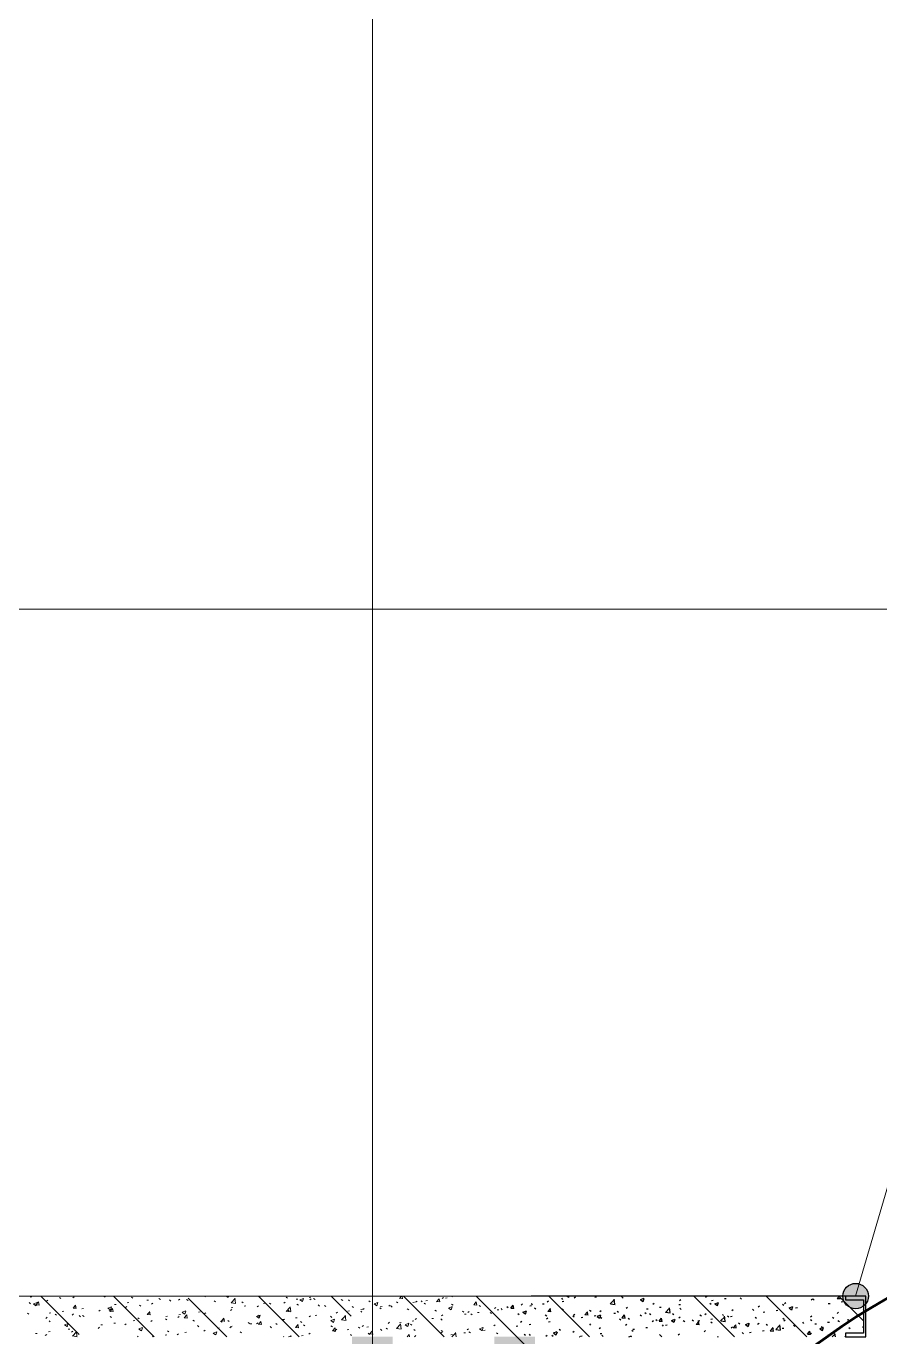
# Model space of a CAD drawing. Header units: millimetres. Extents: x 12986 to 523328, y -9759 to 30092.
# Drawn here: x 319076 to 320754, y 12804 to 15380 of the extents above; entities that cross this region are included whole.
import ezdxf

# ---------------------------------------------------------------- set-up
doc = ezdxf.new("R2010")
doc.units = ezdxf.units.MM
for name, color, linetype, lineweight in [('0) ПГП', 1, 'Continuous', 30), ('A-GENM-1', 7, 'Continuous', 25), ('A-GENM-IDEN', 7, 'Continuous', 9), ('A-WALL-FNSH-4', 250, 'Continuous', 13), ('A-WALL-PATT-4', 250, 'Continuous', 5), ('Оси-1', 7, 'Continuous', 20)]:
    doc.layers.add(name, color=color, linetype=linetype, lineweight=lineweight)
doc.layers.add('0)Допникки кружки', color=7, linetype='Continuous', plot=False)
pattern_1 = [(50, (239096.85, -2765.93), (72.873764, -6.37607), [7.62, -83.82]), (355, (239096.85, -2765.93), (-14.09699, 76.422444), [6.096, -67.056]), (100.451, (239102.924, -2766.464), (58.776964, 70.04687), [6.476, -71.236]), (46.184, (239096.85, -2745.61), (108.43142, -16.81745), [11.43, -125.73]), (96.636, (239105.89, -2747.01), (94.961, 98.97089), [9.714, -106.854]), (351.184, (239096.85, -2745.61), (94.96227, 98.97018), [9.144, -100.584]), (21, (239107.01, -2750.69), (60.64565, -40.906537), [7.62, -83.82]), (326, (239107.01, -2750.69), (24.72083, 73.67493), [6.096, -67.056]), (71.451, (239112.065, -2754.1), (85.36689, 32.768737), [6.476, -71.236]), (37.5, (239096.85, -2765.933), (1.235525, 33.8224325), [3.353, -62.89, 3.353, -64.719, -67.31]), (37.5, (239096.85, -2765.933), (1.235525, 33.8224325), [-134.315, 3.353, -63.957]), (7.5, (239096.85, -2765.933), (26.728146, 40.07255), [3.353, -35.458, 3.353, -61.366, -25.654]), (7.5, (239096.85, -2765.933), (26.728146, 40.07255), [-103.53, 3.353, -22.301]), (327.5, (239074.194, -2765.933), (54.2363175, -2.292117), [3.353, -22.047, 3.353, -75.895, -105.156]), (327.5, (239074.194, -2765.933), (54.2363175, -2.292117), [-104.648, 3.353, -101.803]), (317.5, (239064.034, -2765.933), (59.25158, 10.17014), [3.353, -29.667, 3.353, -49.276, -74.676]), (317.5, (239064.034, -2765.933), (59.25158, 10.17014), [-85.649, 3.353, -71.323])]
pattern_2 = [(135, (239096.85, -2765.93), (-142.5612, -142.5612), []), (135, (239239.41, -2765.93), (-142.5612, -142.5612), [252.016, -50.403, 3.353, -47.05])]

# ---------------------------------------------------------------- blocks, each defined once
blk = doc.blocks.new('Фахверк_СКБ_Швеллер_Тип 2 - СМ-8_80х2180h-30702245-АР1_1_Кладочный план 2 этажа')
at = {"layer": 'A-GENM-1'}
for p, q in [((165, 40), (125, 40)), ((125, 40), (125, -40)), ((129.5, 32.6), (165, 32.6)), ((129.5, -32.6), (129.5, 32.6)), ((165, 32.6), (165, 40)), ((125, -40), (165, -40)), ((165, -32.6), (129.5, -32.6)), ((165, -40), (165, -32.6))]:
    blk.add_line(p, q, dxfattribs=at)

msp = doc.modelspace()

# ---------------------------------------------------------------- hatches: boundary and pattern name
at = {"layer": '0) ПГП'}
h = msp.add_hatch(color=256, dxfattribs=at)
edge = h.paths.add_edge_path(flags=0)
edge.add_arc((320706.66081, 12884.06732), 25, 0, 360)
h = msp.add_hatch(dxfattribs=at)
h.set_pattern_fill('FP_25', color=256, style=0, pattern_type=2)
h.set_pattern_definition(pattern_1)
h.paths.add_polyline_path([(319796.66089, 9434.06739), (319796.66089, 12804.06732), (319716.66089, 12804.06732), (319716.66089, 9434.06739)], flags=0)
h = msp.add_hatch(dxfattribs=at)
h.set_pattern_fill('FP_26', color=256, style=0, pattern_type=2)
h.set_pattern_definition(pattern_2)
h.paths.add_polyline_path([(319796.66089, 9434.06739), (319796.66089, 12804.06732), (319716.66089, 12804.06732), (319716.66089, 9434.06739)], flags=0)
h = msp.add_hatch(dxfattribs=at)
h.set_pattern_fill('FP_25', color=256, style=0, pattern_type=2)
h.set_pattern_definition(pattern_1)
h.paths.add_polyline_path([(320076.66089, 9014.06739), (320076.66089, 12804.06732), (319996.66089, 12804.06732), (319996.66089, 9014.06739)], flags=0)
h = msp.add_hatch(dxfattribs=at)
h.set_pattern_fill('FP_26', color=256, style=0, pattern_type=2)
h.set_pattern_definition(pattern_2)
h.paths.add_polyline_path([(320076.66089, 9014.06739), (320076.66089, 12804.06732), (319996.66089, 12804.06732), (319996.66089, 9014.06739)], flags=0)

# ---------------------------------------------------------------- linework, layer by layer
msp.add_line((320686.66081, 12884.06732), (320068.85081, 12884.06732), dxfattribs=at)
at = {"layer": '0) ПГП', "linetype": 'Continuous'}
for p, q in [((320183.35278, 12804.06732), (320103.35278, 12884.06732)), ((320128.27811, 12879.94408), (320130.7502, 12877.67883)), ((320139.38842, 12884.06732), (320142.89792, 12881.70013)), ((320143.06792, 12881.56293), (320143.90825, 12884.06732)), ((320153.15842, 12880.63614), (320155.81854, 12882.67732)), ((320194.12595, 12882.03234), (320197.45027, 12882.46999)), ((320249.91437, 12880.06773), (320245.91478, 12884.06732)), ((320283.83504, 12877.10501), (320290.94892, 12879.83577)), ((320468.47521, 12804.06732), (320388.47521, 12884.06732)), ((320411.65986, 12881.74498), (320414.31998, 12883.78616)), ((320479.59293, 12880.34441), (320482.06502, 12878.07915)), ((320611.03721, 12804.06732), (320531.03721, 12884.06732)), ((320670.67325, 12879.27924), (320674.69093, 12884.06732)), ((320671.61234, 12883.96725), (320671.74275, 12884.06732)), ((320722.16081, 12835.50414), (320673.59763, 12884.06732)), ((320676.65571, 12878.81106), (320675.68617, 12884.06732)), ((320021.05451, 12863.28374), (320023.8824, 12861.48218)), ((320028.8391, 12860.54923), (320034.9119, 12860.01793)), ((320028.90664, 12860.24068), (320033.80468, 12866.07794)), ((320034.89075, 12859.77152), (320033.71604, 12866.14009)), ((320049.07022, 12866.51521), (320051.73033, 12868.55639)), ((320052.4562, 12852.47321), (320059.57008, 12855.20398)), ((320057.70103, 12848.7942), (320059.76114, 12854.93378)), ((320066.04714, 12865.17044), (320069.37145, 12865.60809)), ((320069.02653, 12869.77395), (320071.49862, 12867.50869)), ((320075.29082, 12860.99163), (320078.11871, 12859.19006)), ((320091.48167, 12868.51896), (320094.80598, 12868.95661)), ((320100.3888, 12873.01896), (320103.04891, 12875.06014)), ((320101.71274, 12854.17362), (320107.78554, 12853.64231)), ((320101.7804, 12853.86462), (320106.67845, 12859.70187)), ((320107.76425, 12853.39561), (320106.58954, 12859.76417)), ((320129.52714, 12858.69951), (320132.35503, 12856.89794)), ((320129.96063, 12873.58481), (320133.28495, 12874.02246)), ((320183.76346, 12856.40739), (320186.59135, 12854.60583)), ((320204.08799, 12853.96701), (320206.7481, 12856.00818)), ((320224.51018, 12868.90859), (320232.42368, 12877.1561)), ((320224.68985, 12869.10722), (320233.72582, 12867.7058)), ((320233.47498, 12868.39012), (320232.35241, 12878.03904)), ((320237.99978, 12854.11528), (320240.82767, 12852.31371)), ((320255.40657, 12860.47076), (320258.06668, 12862.51193)), ((320283.85645, 12876.97174), (320288.91026, 12873.5629)), ((320289.0803, 12873.4254), (320291.14041, 12879.56498)), ((320295.47662, 12858.82168), (320298.80093, 12859.25934)), ((320308.17619, 12868.08793), (320310.83631, 12870.12911)), ((320320.91115, 12862.1702), (320324.23546, 12862.60785)), ((320332.9416, 12852.09113), (320340.8551, 12860.33864)), ((320341.90673, 12851.57397), (320340.78417, 12861.22289)), ((320359.39011, 12867.23605), (320362.71443, 12867.67371)), ((320360.34128, 12875.24123), (320363.00139, 12877.28241)), ((320361.08977, 12860.00413), (320363.56186, 12857.73887)), ((320420.34135, 12870.17427), (320422.81344, 12867.90901)), ((320423.55543, 12875.68358), (320426.87975, 12876.12123)), ((320429.84728, 12868.96764), (320436.96116, 12871.6984)), ((320429.86879, 12868.83452), (320434.92261, 12865.42568)), ((320435.09268, 12865.28786), (320437.15279, 12871.42744)), ((320448.98996, 12879.0321), (320452.31427, 12879.46975)), ((320463.19396, 12855.53973), (320465.85407, 12857.5809)), ((320503.93782, 12858.03642), (320506.40991, 12855.77116)), ((320515.35905, 12862.69303), (320518.01916, 12864.7342)), ((320550.34063, 12855.82144), (320553.66494, 12856.2591)), ((320563.1894, 12868.20656), (320565.66149, 12865.9413)), ((320566.67763, 12869.19678), (320569.33774, 12871.23795)), ((320575.85952, 12860.83026), (320582.97341, 12863.56103)), ((320575.88114, 12860.69729), (320580.93495, 12857.28845)), ((320581.10506, 12857.15032), (320583.16518, 12863.2899)), ((320588.81959, 12860.88729), (320592.14391, 12861.32495)), ((320619.44725, 12876.81395), (320622.10737, 12878.85513)), ((320622.44098, 12878.3767), (320624.91307, 12876.11144)), ((320652.98491, 12869.33482), (320656.30923, 12869.77247)), ((320670.60482, 12879.59112), (320676.67763, 12879.05982)), ((320678.41944, 12872.68334), (320681.74375, 12873.12099)), ((320721.6954, 12856.64857), (320722.16081, 12857.00569)), ((320042.47665, 12849.63633), (320045.30454, 12847.83477)), ((320047.83469, 12832.69278), (320050.49481, 12834.73396)), ((320052.47752, 12852.34012), (320057.53133, 12848.93128)), ((320064.75352, 12828.44641), (320068.07783, 12828.88406)), ((320096.71297, 12847.34422), (320099.54086, 12845.54265)), ((320099.15328, 12839.19653), (320101.81339, 12841.23771)), ((320103.23249, 12833.51226), (320106.5568, 12833.94992)), ((320150.94928, 12845.0521), (320153.77717, 12843.25053)), ((320151.9229, 12846.81371), (320154.58301, 12848.85488)), ((320167.39781, 12841.95979), (320170.72212, 12842.39744)), ((320174.58637, 12847.798), (320180.65917, 12847.2667)), ((320174.65417, 12847.48855), (320179.55221, 12853.32581)), ((320180.63775, 12847.01969), (320179.46304, 12853.38826)), ((320183.33503, 12829.49371), (320185.80712, 12827.22846)), ((320192.83233, 12845.3083), (320196.15665, 12845.74596)), ((320198.46844, 12844.33584), (320205.58232, 12847.06661)), ((320198.48986, 12844.20289), (320203.54367, 12840.79405)), ((320203.71341, 12840.65666), (320205.77352, 12846.79624)), ((320205.1856, 12842.75998), (320208.01349, 12840.95842)), ((320231.3113, 12850.37416), (320234.63561, 12850.81181)), ((320242.58661, 12839.66385), (320245.0587, 12837.3986)), ((320247.46001, 12841.42238), (320253.53281, 12840.89108)), ((320247.52793, 12841.11248), (320252.42597, 12846.94974)), ((320253.51125, 12840.64377), (320252.33654, 12847.01234)), ((320254.17104, 12826.64832), (320256.83116, 12828.6895)), ((320259.42192, 12840.46787), (320262.24981, 12838.6663)), ((320285.55468, 12844.42743), (320283.18375, 12846.79835)), ((320292.23609, 12851.82316), (320295.06398, 12850.02159)), ((320301.83819, 12849.83399), (320304.31028, 12847.56874)), ((320306.94067, 12834.2655), (320309.60078, 12836.30668)), ((320313.65824, 12838.17575), (320316.48613, 12836.37418)), ((320320.33364, 12835.04676), (320326.40644, 12834.51546)), ((320320.4017, 12834.73641), (320325.29974, 12840.57367)), ((320326.38475, 12834.26786), (320325.21004, 12840.63642)), ((320333.12148, 12852.29011), (320342.15745, 12850.88869)), ((320344.48069, 12836.19847), (320351.59457, 12838.92923)), ((320344.50221, 12836.06566), (320349.55602, 12832.65683)), ((320346.47241, 12849.53104), (320349.3003, 12847.72948)), ((320349.72579, 12832.51912), (320351.78591, 12838.6587)), ((320359.10576, 12841.4188), (320361.76587, 12843.45998)), ((320367.89455, 12835.88363), (320370.72244, 12834.08207)), ((320385.43467, 12837.69614), (320387.90676, 12835.43089)), ((320393.20727, 12828.67115), (320399.28008, 12828.13985)), ((320393.27546, 12828.36034), (320398.1735, 12834.1976)), ((320396.82729, 12835.61103), (320400.1516, 12836.04868)), ((320399.25825, 12827.89194), (320398.08354, 12834.26051)), ((320400.70873, 12847.23892), (320403.53662, 12845.43736)), ((320410.42434, 12847.92255), (320413.08445, 12849.96373)), ((320422.13087, 12833.59151), (320424.95876, 12831.78995)), ((320422.26181, 12838.95955), (320425.58613, 12839.3972)), ((320441.37302, 12835.27368), (320449.28652, 12843.52119)), ((320441.55311, 12835.473), (320450.58908, 12834.07158)), ((320444.68624, 12847.86628), (320447.15834, 12845.60103)), ((320450.33848, 12834.75782), (320449.21592, 12844.40674)), ((320454.94505, 12844.94681), (320457.77294, 12843.14524)), ((320460.74078, 12844.0254), (320464.06509, 12844.46305)), ((320476.36719, 12831.2994), (320479.19508, 12829.49783)), ((320490.49293, 12828.0611), (320497.60681, 12830.79186)), ((320495.73817, 12824.38158), (320497.79829, 12830.52116)), ((320509.18136, 12842.65469), (320512.00925, 12840.85312)), ((320514.12352, 12828.87059), (320516.78364, 12830.91177)), ((320524.9061, 12852.47292), (320528.23041, 12852.91058)), ((320530.60351, 12829.00728), (320533.4314, 12827.20571)), ((320563.41768, 12840.36257), (320566.24557, 12838.56101)), ((320565.44211, 12835.37434), (320568.10222, 12837.41552)), ((320601.99157, 12832.65092), (320604.46366, 12830.38567)), ((320617.654, 12838.07045), (320620.48189, 12836.26889)), ((320618.21173, 12842.99152), (320620.87184, 12845.0327)), ((320626.25677, 12829.26227), (320629.58108, 12829.69992)), ((320651.69129, 12832.61079), (320655.01561, 12833.04844)), ((320661.24315, 12842.82106), (320663.71524, 12840.55581)), ((320670.37682, 12850.14482), (320673.03693, 12852.186)), ((320671.89032, 12835.77834), (320674.71821, 12833.97677)), ((320690.17026, 12837.67664), (320693.49457, 12838.1143)), ((320720.49473, 12852.9912), (320722.16081, 12851.46452)), ((320721.87177, 12852.69289), (320722.16081, 12852.80384)), ((320721.89348, 12852.56006), (320722.16081, 12852.37975)), ((320039.31899, 12825.09789), (320042.64331, 12825.53554)), ((320055.07742, 12809.34853), (320057.90531, 12807.54697)), ((320064.83187, 12809.15343), (320067.30396, 12806.88818)), ((320097.91775, 12805.3741), (320100.57786, 12807.41528)), ((320109.31373, 12807.05642), (320112.14163, 12805.25485)), ((320113.10185, 12811.56668), (320120.21573, 12814.29744)), ((320113.12327, 12811.43404), (320118.17708, 12808.0252)), ((320118.34652, 12807.88792), (320120.40664, 12814.02751)), ((320124.08345, 12819.32357), (320126.55554, 12817.05832)), ((320150.68737, 12812.99127), (320153.34749, 12815.03245)), ((320163.55005, 12804.7643), (320164.64409, 12804.06732)), ((320166.10419, 12805.23576), (320169.4285, 12805.67341)), ((320202.85246, 12820.14457), (320205.51258, 12822.18575)), ((320204.58315, 12810.30161), (320207.90747, 12810.73926)), ((320207.67993, 12807.18572), (320210.15202, 12804.92047)), ((320260.77617, 12804.06732), (320266.22798, 12806.16007)), ((320265.80743, 12804.06732), (320266.41902, 12805.88997)), ((320266.93151, 12817.35586), (320269.4036, 12815.09061)), ((320268.74847, 12818.74913), (320272.07279, 12819.18679)), ((320294.183, 12822.09765), (320297.50731, 12822.53531)), ((320325.91478, 12804.06732), (320321.19498, 12808.78712)), ((320326.18309, 12827.526), (320328.65518, 12825.26075)), ((320332.66197, 12827.1635), (320335.98628, 12827.60116)), ((320357.87023, 12807.59637), (320360.53035, 12809.63754)), ((320409.18881, 12814.10012), (320411.84893, 12816.1413)), ((320434.88209, 12804.06732), (320437.33695, 12804.3905)), ((320461.95844, 12821.71729), (320464.61855, 12823.75847)), ((320466.08091, 12822.29553), (320472.15371, 12821.76423)), ((320466.14922, 12821.98427), (320471.04726, 12827.82153)), ((320472.13175, 12821.51602), (320470.95704, 12827.88459)), ((320483.48841, 12812.31064), (320485.9605, 12810.04539)), ((320490.51455, 12827.92844), (320495.56836, 12824.5196)), ((320498.17795, 12812.40037), (320501.50227, 12812.83803)), ((320523.61248, 12815.74889), (320526.93679, 12816.18655)), ((320538.95454, 12815.91991), (320545.02735, 12815.38861)), ((320539.02299, 12815.6082), (320543.92103, 12821.44546)), ((320542.73999, 12822.48078), (320545.21208, 12820.21553)), ((320545.00525, 12815.14011), (320543.83054, 12821.50867)), ((320549.80443, 12818.45623), (320557.71793, 12826.70374)), ((320549.98474, 12818.65589), (320559.02071, 12817.25447)), ((320558.77023, 12817.94167), (320557.64767, 12827.59059)), ((320562.09145, 12820.81475), (320565.41576, 12821.2524)), ((320584.83982, 12826.71516), (320587.66771, 12824.9136)), ((320611.82818, 12809.5443), (320617.90098, 12809.013)), ((320611.89675, 12809.23213), (320616.79479, 12815.06939)), ((320617.87875, 12808.76419), (320616.70403, 12815.13275)), ((320616.9762, 12809.16909), (320619.63632, 12811.21026)), ((320636.50518, 12819.92373), (320643.61906, 12822.65449)), ((320636.5269, 12819.79121), (320641.58071, 12816.38237)), ((320639.07614, 12824.42304), (320641.90403, 12822.62148)), ((320641.75055, 12816.24404), (320643.81067, 12822.38362)), ((320660.56605, 12804.06732), (320666.14935, 12809.88628)), ((320666.85973, 12804.06732), (320666.07942, 12810.77444)), ((320669.14129, 12816.32239), (320671.80141, 12818.36356)), ((320685.78688, 12804.06732), (320686.66081, 12805.10883)), ((320693.31246, 12822.13093), (320696.14035, 12820.32936)), ((320720.45987, 12822.82614), (320722.16081, 12824.13131))]:
    msp.add_line(p, q, dxfattribs=at)
at = {"layer": '0) ПГП'}
msp.add_circle((320706.66081, 12884.06732), 25, dxfattribs=at)
at = {"layer": '0)Допникки кружки', "color": 6, "lineweight": 60}
msp.add_circle((321446.04652, 11689.45293), 1369.38563, dxfattribs=at)
at = {"layer": 'A-GENM-IDEN'}
msp.add_line((320706.66081, 12884.06732), (320891.83977, 13518.11993), dxfattribs=at)
at = {"layer": 'A-WALL-FNSH-4'}
msp.add_line((320068.85081, 12884.06732), (318176.85081, 12884.06732), dxfattribs=at)
at = {"layer": 'A-WALL-PATT-4', "linetype": 'Continuous'}
for p, q in [((319084.1639, 12882.11795), (319087.48821, 12882.5556)), ((319180.70387, 12808.78854), (319105.42509, 12884.06732)), ((319141.74984, 12881.43177), (319144.22193, 12879.16652)), ((319167.81114, 12880.66334), (319170.47125, 12882.70452)), ((319228.93189, 12884.0181), (319231.75978, 12882.21653)), ((319327.98551, 12804.06732), (319247.98551, 12884.06732)), ((319283.1682, 12881.72598), (319285.99609, 12879.92441)), ((319470.54751, 12804.06732), (319394.54568, 12880.06914)), ((319427.76362, 12882.88561), (319429.30365, 12884.06732)), ((319469.64638, 12884.06732), (319473.48195, 12881.48019)), ((319473.6515, 12881.34436), (319474.56518, 12884.06732)), ((319487.92347, 12870.31614), (319486.80091, 12879.96506)), ((319532.92765, 12883.9128), (319535.75554, 12882.11124)), ((319613.10794, 12804.06732), (319533.10794, 12884.06732)), ((319587.16397, 12881.62068), (319589.99186, 12879.81912)), ((319632.62271, 12881.21647), (319635.94702, 12881.65413)), ((319715.30912, 12844.42813), (319675.66994, 12884.06732)), ((319810.28535, 12879.36889), (319814.2278, 12884.06732)), ((319816.27026, 12878.89928), (319815.31699, 12884.06732)), ((319898.23036, 12804.06732), (319818.23036, 12884.06732)), ((319894.05245, 12879.06342), (319896.71257, 12881.1046)), ((319900.53115, 12879.93357), (319903.85547, 12880.37122)), ((319912.72737, 12884.06732), (319914.19329, 12882.72405)), ((320040.79236, 12804.06732), (319960.79236, 12884.06732)), ((319082.49826, 12871.26163), (319084.97035, 12868.99638)), ((319091.01614, 12868.52828), (319098.13002, 12871.25905)), ((319091.03686, 12868.39463), (319096.09067, 12864.98579)), ((319095.57884, 12867.00981), (319101.65164, 12866.47851)), ((319095.64498, 12866.70641), (319100.54302, 12872.54367)), ((319096.25985, 12864.8507), (319098.31997, 12870.99028)), ((319101.6318, 12866.23566), (319100.45709, 12872.60422)), ((319116.49256, 12874.15959), (319119.15267, 12876.20077)), ((319147.0356, 12853.84144), (319150.35991, 12854.2791)), ((319168.45248, 12860.63419), (319174.52528, 12860.10289)), ((319168.51874, 12860.33034), (319173.41678, 12866.1676)), ((319174.5053, 12859.85974), (319173.33059, 12866.22831)), ((319185.51457, 12858.90729), (319188.83888, 12859.34495)), ((319219.34524, 12854.45808), (319222.00535, 12856.49926)), ((319237.02838, 12860.39091), (319244.14226, 12863.12167)), ((319237.0492, 12860.2574), (319242.10301, 12856.84856)), ((319239.80359, 12856.04627), (319242.27568, 12853.78102)), ((319241.32611, 12854.25857), (319247.39891, 12853.72727)), ((319241.3925, 12853.95427), (319246.29055, 12859.79153)), ((319242.27223, 12856.71316), (319244.33235, 12862.85274)), ((319247.3788, 12853.48382), (319246.20409, 12859.85239)), ((319249.67989, 12867.35482), (319253.0042, 12867.79247)), ((319271.51033, 12861.61138), (319274.17044, 12863.65256)), ((319275.11441, 12870.70334), (319278.43873, 12871.14099)), ((319299.05517, 12866.21641), (319301.52726, 12863.95116)), ((319313.59338, 12875.76919), (319316.91769, 12876.20684)), ((319322.82891, 12868.11513), (319325.48902, 12870.15631)), ((319337.40452, 12879.43386), (319340.23241, 12877.63229)), ((319358.30675, 12876.38655), (319360.77884, 12874.1213)), ((319375.59853, 12875.73231), (319378.25865, 12877.77349)), ((319383.04063, 12852.25354), (319390.15451, 12854.9843)), ((319388.28461, 12848.57562), (319390.34473, 12854.7152)), ((319391.64084, 12877.14174), (319394.46873, 12875.34018)), ((319445.87716, 12874.84963), (319448.70505, 12873.04806)), ((319477.84668, 12855.56693), (319480.50679, 12857.6081)), ((319478.95966, 12870.84319), (319486.87316, 12879.0907)), ((319479.10937, 12861.00606), (319482.43368, 12861.44371)), ((319479.13779, 12871.0397), (319488.17376, 12869.63828)), ((319500.11347, 12872.55751), (319502.94136, 12870.75594)), ((319504.54389, 12864.35458), (319507.86821, 12864.79223)), ((319530.6163, 12863.1841), (319533.27642, 12865.22528)), ((319543.02286, 12869.42043), (319546.34717, 12869.85809)), ((319554.34979, 12870.26539), (319557.17768, 12868.46383)), ((319582.78139, 12870.3374), (319585.4415, 12872.37858)), ((319587.39108, 12854.02574), (319595.30458, 12862.27325)), ((319587.56942, 12854.22259), (319596.60539, 12852.82116)), ((319591.11841, 12856.4466), (319593.5905, 12854.18134)), ((319596.35522, 12853.49999), (319595.23266, 12863.14891)), ((319607.18818, 12877.86796), (319610.51249, 12878.30561)), ((319608.58611, 12867.97327), (319611.414, 12866.17171)), ((319614.41946, 12876.88533), (319621.53335, 12879.61609)), ((319614.44048, 12876.7518), (319619.49429, 12873.34296)), ((319619.66388, 12873.20682), (319621.724, 12879.3464)), ((319634.09997, 12876.84115), (319636.76008, 12878.88233)), ((319641.40028, 12879.32857), (319644.22817, 12877.527)), ((319650.36999, 12866.61674), (319652.84208, 12864.35148)), ((319662.82243, 12865.68116), (319665.65032, 12863.87959)), ((319695.6366, 12877.03645), (319698.46449, 12875.23488)), ((319708.53885, 12854.6573), (319711.86316, 12855.09496)), ((319709.62157, 12876.78687), (319712.09366, 12874.52162)), ((319717.05874, 12863.38904), (319719.88663, 12861.58747)), ((319733.96646, 12854.47889), (319736.43855, 12852.21363)), ((319733.97337, 12858.00582), (319737.29769, 12858.44348)), ((319737.79916, 12857.78919), (319740.45927, 12859.83037)), ((319749.87292, 12874.74433), (319752.70081, 12872.94277)), ((319760.43171, 12868.74796), (319767.54559, 12871.47872)), ((319760.45282, 12868.61457), (319765.50664, 12865.20573)), ((319765.67626, 12865.06928), (319767.73638, 12871.20886)), ((319771.29506, 12861.09692), (319774.12295, 12859.29536)), ((319772.45234, 12863.07167), (319775.77665, 12863.50933)), ((319789.11774, 12864.29295), (319791.77785, 12866.33412)), ((319793.21804, 12864.64903), (319795.69013, 12862.38377)), ((319804.10924, 12872.45221), (319806.93713, 12870.65065)), ((319810.2182, 12879.67608), (319816.291, 12879.14478)), ((319825.53138, 12858.8048), (319828.35927, 12857.00324)), ((319836.61766, 12871.5192), (319839.94197, 12871.95685)), ((319841.88736, 12871.91012), (319844.54748, 12873.9513)), ((319852.46962, 12874.81916), (319854.94171, 12872.55391)), ((319858.34555, 12870.1601), (319861.17344, 12868.35853)), ((319862.05219, 12874.86772), (319865.3765, 12875.30537)), ((319879.7677, 12856.51269), (319882.59559, 12854.71112)), ((319883.09183, 12873.30047), (319889.16464, 12872.76916)), ((319883.15911, 12872.99282), (319888.05716, 12878.83008)), ((319889.14376, 12872.52336), (319887.96904, 12878.89192)), ((319906.44395, 12860.61059), (319913.55784, 12863.34135)), ((319906.46517, 12860.47735), (319911.51898, 12857.06851)), ((319911.68865, 12856.93174), (319913.74876, 12863.07132)), ((319912.58187, 12867.86798), (319915.40976, 12866.06641)), ((319934.00401, 12854.22057), (319936.8319, 12852.419)), ((319955.96547, 12866.92485), (319962.03827, 12866.39355)), ((319956.03288, 12866.61675), (319960.93092, 12872.45401)), ((319962.01725, 12866.14744), (319960.84254, 12872.51601)), ((319966.81819, 12865.57586), (319969.64608, 12863.7743)), ((319996.90513, 12859.36191), (319999.56524, 12861.40309)), ((320001.88182, 12856.72292), (320005.20613, 12857.16057)), ((320009.77495, 12859.60381), (320012.24704, 12857.33855)), ((319078.8237, 12850.60665), (319081.65159, 12848.80508)), ((319115.25704, 12840.33716), (319117.91715, 12842.37833)), ((319121.30043, 12835.70599), (319123.77252, 12833.44074)), ((319121.60107, 12850.49292), (319124.92539, 12850.93058)), ((319133.06002, 12848.31453), (319135.88791, 12846.51296)), ((319151.66179, 12827.62174), (319158.77567, 12830.35251)), ((319156.90534, 12823.94442), (319158.96546, 12830.08401)), ((319166.57562, 12846.84091), (319169.23573, 12848.88208)), ((319180.55201, 12845.87613), (319183.0241, 12843.61088)), ((319187.29634, 12846.02241), (319190.12423, 12844.22084)), ((319241.53265, 12843.73029), (319244.36054, 12841.92873)), ((319248.38627, 12830.63079), (319251.71058, 12831.06844)), ((319270.2748, 12827.78895), (319272.93492, 12829.83013)), ((319286.86523, 12835.69664), (319290.18955, 12836.13429)), ((319295.76897, 12841.43818), (319298.59686, 12839.63661)), ((319314.19974, 12847.88296), (319320.27255, 12847.35166)), ((319314.26627, 12847.5782), (319319.16431, 12853.41546)), ((319320.2523, 12847.10791), (319319.07759, 12853.47647)), ((319321.59338, 12834.2927), (319324.2535, 12836.33388)), ((319350.00529, 12839.14606), (319352.83318, 12837.34449)), ((319351.03055, 12844.14416), (319354.35487, 12844.58182)), ((319374.36301, 12841.90988), (319377.02312, 12843.95105)), ((319376.46508, 12847.49268), (319379.78939, 12847.93034)), ((319383.06155, 12852.12018), (319388.11536, 12848.71134)), ((319387.07338, 12841.50734), (319393.14618, 12840.97604)), ((319387.14003, 12841.20213), (319392.03807, 12847.03939)), ((319393.1258, 12840.73199), (319391.95109, 12847.10056)), ((319404.24161, 12836.85394), (319407.0695, 12835.05238)), ((319414.94405, 12852.55854), (319418.26836, 12852.99619)), ((319426.5281, 12849.06318), (319429.18821, 12851.10435)), ((319458.47792, 12834.56182), (319461.30581, 12832.76026)), ((319459.94701, 12835.13172), (319466.01982, 12834.60042)), ((319460.0138, 12834.82607), (319464.91184, 12840.66332)), ((319465.9993, 12834.35607), (319464.82458, 12840.72464)), ((319472.61525, 12836.10632), (319475.08734, 12833.84106)), ((319512.71424, 12832.26971), (319515.54213, 12830.46814)), ((319516.29471, 12829.34788), (319519.61903, 12829.78554)), ((319529.05287, 12844.11617), (319536.16675, 12846.84693)), ((319529.07389, 12843.98295), (319534.1277, 12840.57411)), ((319529.38078, 12829.36167), (319532.04089, 12831.40285)), ((319531.86683, 12846.27646), (319534.33892, 12844.0112)), ((319532.82065, 12828.75611), (319538.89345, 12828.2248)), ((319532.88756, 12828.45), (319537.7856, 12834.28725)), ((319534.29699, 12840.43808), (319536.35711, 12846.57766)), ((319538.87279, 12827.98016), (319537.69808, 12834.34872)), ((319566.95056, 12829.97759), (319569.77845, 12828.17602)), ((319580.46003, 12837.79541), (319583.78435, 12838.23306)), ((319581.54587, 12836.51497), (319584.20598, 12838.55615)), ((319605.89456, 12841.14393), (319609.21887, 12841.58158)), ((319615.4633, 12834.13861), (319617.9354, 12831.87335)), ((319632.86445, 12843.01872), (319635.52456, 12845.0599)), ((319644.37353, 12846.20978), (319647.69784, 12846.64743)), ((319674.71488, 12844.30875), (319677.18697, 12842.04349)), ((319675.06511, 12835.97879), (319682.179, 12838.70956)), ((319675.08624, 12835.84572), (319680.14005, 12832.43688)), ((319680.30938, 12832.30054), (319682.36949, 12838.44012)), ((319685.63407, 12850.6359), (319688.29418, 12852.67707)), ((319695.8225, 12837.20829), (319703.736, 12845.4558)), ((319696.00105, 12837.40548), (319705.03702, 12836.00405)), ((319704.78697, 12836.68384), (319703.66441, 12846.33276)), ((319787.88221, 12830.47051), (319790.54233, 12832.51169)), ((319804.25392, 12820.39083), (319812.16742, 12828.63834)), ((319809.88951, 12831.44665), (319813.21383, 12831.8843)), ((319813.21872, 12819.86769), (319812.09616, 12829.51661)), ((319821.07736, 12827.84142), (319828.19124, 12830.57219)), ((319826.32176, 12824.163), (319828.38187, 12830.30259)), ((319832.02021, 12829.09339), (319834.4923, 12826.82813)), ((319835.32404, 12834.79517), (319838.64835, 12835.23282)), ((319840.65184, 12838.08769), (319843.31195, 12840.12887)), ((319873.80301, 12839.86102), (319877.12732, 12840.29867)), ((319891.27179, 12839.26353), (319893.74388, 12836.99827)), ((319892.81693, 12845.24099), (319895.47704, 12847.28216)), ((319937.96833, 12848.30854), (319941.29264, 12848.7462)), ((319944.13551, 12851.74474), (319946.79562, 12853.78592)), ((319950.52337, 12849.43367), (319952.99546, 12847.16841)), ((319963.40285, 12851.65706), (319966.72717, 12852.09472)), ((319988.24033, 12851.92845), (319991.06822, 12850.12689)), ((319094.87293, 12810.42037), (319098.19724, 12810.85803)), ((319114.02151, 12806.51472), (319116.68162, 12808.5559)), ((319120.30745, 12813.76889), (319123.63177, 12814.20655)), ((319151.68261, 12827.48855), (319156.73643, 12824.07971)), ((319158.78642, 12818.83474), (319162.11073, 12819.2724)), ((319165.34009, 12813.01848), (319168.0002, 12815.05965)), ((319167.13483, 12805.50798), (319175.04833, 12813.75549)), ((319167.31226, 12805.70374), (319176.34823, 12804.30231)), ((319176.09897, 12804.97755), (319174.97641, 12814.62647)), ((319218.10972, 12820.63565), (319220.76983, 12822.67683)), ((319222.95174, 12827.28227), (319226.27605, 12827.71992)), ((319294.86051, 12805.5959), (319296.52867, 12804.06732)), ((319297.67403, 12819.48437), (319304.78791, 12822.21514)), ((319297.69496, 12819.35133), (319302.74877, 12815.94249)), ((319302.91772, 12815.80688), (319304.97784, 12821.94647)), ((319324.30241, 12804.07162), (319327.62672, 12804.50927)), ((319349.73693, 12807.42013), (319353.06125, 12807.85779)), ((319354.11209, 12815.76604), (319356.58418, 12813.50078)), ((319373.12748, 12808.08744), (319375.7876, 12810.12862)), ((319388.2159, 12812.48599), (319391.54021, 12812.92364)), ((319413.36367, 12825.93618), (319415.83576, 12823.67092)), ((319425.29257, 12815.24074), (319427.95269, 12817.28192)), ((319443.68628, 12811.347), (319450.80016, 12814.07776)), ((319443.7073, 12811.2141), (319448.76112, 12807.80526)), ((319448.93011, 12807.66934), (319450.99022, 12813.80893)), ((319452.38122, 12820.93351), (319455.70553, 12821.37117)), ((319476.61115, 12821.74449), (319479.27127, 12823.78567)), ((319477.81575, 12824.28203), (319481.14006, 12824.71968)), ((319496.96015, 12813.79833), (319499.43224, 12811.53307)), ((319556.21173, 12823.96847), (319558.68382, 12821.70321)), ((319582.10199, 12804.06732), (319582.97045, 12804.73371)), ((319591.93287, 12804.06732), (319596.8124, 12805.94039)), ((319596.46436, 12804.06732), (319597.0026, 12805.67139)), ((319605.69428, 12822.38049), (319611.76709, 12821.84919)), ((319605.76132, 12822.07393), (319610.65937, 12827.91119)), ((319611.74629, 12821.60424), (319610.57158, 12827.9728)), ((319617.64538, 12806.13723), (319620.96969, 12806.57488)), ((319621.18688, 12827.68547), (319624.01477, 12825.88391)), ((319631.62892, 12809.19629), (319634.28903, 12811.23746)), ((319675.42319, 12825.39335), (319678.25108, 12823.59179)), ((319678.56792, 12816.00487), (319684.64072, 12815.47357)), ((319678.63509, 12815.69786), (319683.53313, 12821.53512)), ((319681.8107, 12814.58475), (319685.13501, 12815.02241)), ((319684.61979, 12815.22832), (319683.44508, 12821.59689)), ((319684.39854, 12816.81346), (319687.05866, 12818.85464)), ((319707.24523, 12817.93327), (319710.56954, 12818.37093)), ((319713.51705, 12808.75311), (319715.98914, 12806.48786)), ((319729.65951, 12823.10124), (319732.4874, 12821.29967)), ((319736.56363, 12823.96676), (319739.22375, 12826.00794)), ((319745.72419, 12822.99912), (319749.04851, 12823.43678)), ((319750.94942, 12808.78783), (319748.57849, 12811.15876)), ((319751.44155, 12809.62926), (319757.51435, 12809.09795)), ((319751.50885, 12809.32179), (319756.40689, 12815.15905)), ((319757.49329, 12808.8524), (319756.31858, 12815.22097)), ((319772.76863, 12818.92325), (319775.24072, 12816.65799)), ((319783.89583, 12820.80912), (319786.72372, 12819.00755)), ((319804.43268, 12820.58837), (319813.46865, 12819.18694)), ((319821.09858, 12827.7085), (319826.15239, 12824.29966)), ((319825.32375, 12804.06732), (319829.28066, 12808.78298)), ((319830.07336, 12804.06732), (319829.19208, 12808.84505)), ((319838.13215, 12818.517), (319840.96004, 12816.71544)), ((319839.41631, 12804.26526), (319842.07643, 12806.30643)), ((319891.5814, 12811.41856), (319894.24152, 12813.45973)), ((319892.36846, 12816.22488), (319895.19635, 12814.42332)), ((319911.24018, 12808.23599), (319914.56449, 12808.67365)), ((319913.15927, 12804.06732), (319920.59884, 12811.82089)), ((319921.5323, 12804.06732), (319920.52791, 12812.70046)), ((319936.67471, 12811.58451), (319939.99902, 12812.02217)), ((319942.89998, 12817.92231), (319945.5601, 12819.96348)), ((319946.60478, 12813.93277), (319949.43267, 12812.1312)), ((319967.0896, 12819.70405), (319974.20349, 12822.43481)), ((319967.11093, 12819.57127), (319972.16474, 12816.16243)), ((319972.33414, 12816.02546), (319974.39425, 12822.16505)), ((319975.15367, 12816.65037), (319978.47799, 12817.08802)), ((319995.66961, 12825.53948), (319998.32972, 12827.58066)), ((320000.8411, 12811.64065), (320003.66899, 12809.83908))]:
    msp.add_line(p, q, dxfattribs=at)
at = {"layer": 'Оси-1'}
for p, q in [((319756.85078, -6915.9327), (319756.85078, 25849.21334)), ((234936.85079, 14234.06737), (365048.47884, 14234.06737))]:
    msp.add_line(p, q, dxfattribs=at)

# ---------------------------------------------------------------- block references
at = {"layer": '0) ПГП', "rotation": 180}
msp.add_blockref('Фахверк_СКБ_Швеллер_Тип 2 - СМ-8_80х2180h-30702245-АР1_1_Кладочный план 2 этажа', (320851.66081, 12844.06732), dxfattribs=at)

doc.saveas('drawing.dxf')
